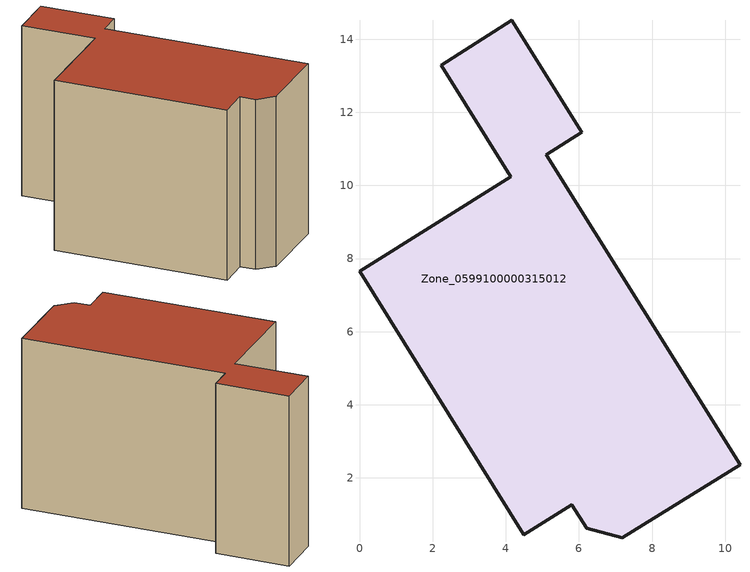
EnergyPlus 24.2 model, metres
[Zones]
Zone_0599100000315012
 floor ground (C_G): 7.18,0.36 6.21,0.62 5.8,1.27 4.49,0.45 0,7.65 4.13,10.23 2.23,13.29 4.16,14.52 6.08,11.45 5.1,10.84 10.4,2.36 z0
 wall outside (C_F): 4.13,10.23 0,7.65 4.49,0.45 5.8,1.27 6.21,0.62 7.18,0.36 10.4,2.36 5.1,10.84 6.08,11.45 4.16,14.52 2.23,13.29 4.13,10.23 z0:8.52
 roof outside (C_R): 6.21,0.62 7.18,0.36 10.4,2.36 5.1,10.84 6.08,11.45 4.16,14.52 2.23,13.29 4.13,10.23 0,7.65 4.49,0.45 5.8,1.27 z8.52
[BUILDING]
Pand.0599100000315012: North Axis=0; Terrain=City; Loads Convergence Tolerance Value=0.04; Temperature Convergence Tolerance Value=0.4; Solar Distribution=FullExterior; Maximum Number of Warmup Days=25; Minimum Number of Warmup Days=1
[Site:Location]
Rotterdam.The.Hague.AP_ZH_NLD Design_Conditions: Latitude=51.96; Longitude=4.45; Time Zone=1; Elevation=-4.5
[SITE:GROUNDTEMPERATURE:BUILDINGSURFACE]
18, 18, 18, 18, 18, 18, 18, 18, 18, 18, 18, 18
[MATERIAL] Thermal Absorptance=0.9; Solar Absorptance=0.7; Visible Absorptance=0.7
Name | Roughness | Thickness | Conductivity | Density | Specific Heat
G.TI.1992-2005 | MediumSmooth | 0.15 | 0.06 | 540 | 1210
F.TI.1992-2005 | Rough | 0.3 | 0.12 | 1920 | 840
R.TI.1992-2005 | MediumRough | 0.2 | 0.08 | 1500 | 1000
[CONSTRUCTION]
C_G: G.TI.1992-2005
C_F: F.TI.1992-2005
C_R: R.TI.1992-2005
[ZONE]
Zone_0599100000315012: Type=1; Multiplier=1; Ceiling Height=Autocalculate; Volume=Autocalculate; Floor Area=autocalculate; Part of Total Floor Area=Yes
[ZONEINFILTRATION:DESIGNFLOWRATE]
Infil_Zone_0599100000315012: Zone or ZoneList or Space or SpaceList=Zone_0599100000315012; Schedule=AlwaysOn; Design Flow Rate Calculation Method=Flow/Area; Flow Rate per Floor Area=0.0015; Constant Term Coefficient=1; Temperature Term Coefficient=0; Velocity Term Coefficient=0; Velocity Squared Term Coefficient=0
[HVACTEMPLATE:ZONE:IDEALLOADSAIRSYSTEM]
Zone_0599100000315012: Maximum Heating Supply Air Temperature=50; Minimum Cooling Supply Air Temperature=13; Maximum Heating Supply Air Humidity Ratio=0.0156; Minimum Cooling Supply Air Humidity Ratio=0.0077; Heating Limit=NoLimit; Cooling Limit=NoLimit; Dehumidification Control Type=ConstantSensibleHeatRatio; Cooling Sensible Heat Ratio=0.7; Dehumidification Setpoint=60; Humidification Control Type=None; Humidification Setpoint=30; Outdoor Air Method=None; Outdoor Air Flow Rate per Person=0.00944; Outdoor Air Flow Rate per Zone Floor Area=0; Outdoor Air Flow Rate per Zone=0; Demand Controlled Ventilation Type=None; Outdoor Air Economizer Type=NoEconomizer; Heat Recovery Type=None; Sensible Heat Recovery Effectiveness=0.7; Latent Heat Recovery Effectiveness=0.65
[ZONECONTROL:THERMOSTAT]
ThermostatControl_Zone_0599100000315012: Zone or ZoneList=Zone_0599100000315012; Control Type Schedule=DualSetpointControlType; Control 1=Thermostat_Zone_0599100000315012; Temperature Difference Between Cutout And Setpoint=0
[THERMOSTATSETPOINT:DUALSETPOINT]
Thermostat_Zone_0599100000315012: Heating Setpoint Temperature Schedule=HeatingSetpoint_Zone_0599100000315012; Cooling Setpoint Temperature Schedule=CoolingSetpoint_Zone_0599100000315012
[SCHEDULE:COMPACT]
HeatingSetpoint_Zone_0599100000315012: Through: 12/31, For: AllDays, Until: 24:00, 21
CoolingSetpoint_Zone_0599100000315012: Through: 12/31, For: AllDays, Until: 24:00, 24
DualSetpointControlType: Through: 12/31, For: AllDays, Until: 24:00, 4
AlwaysOn: Through: 12/31, For: AllDays, Until: 24:00, 1
